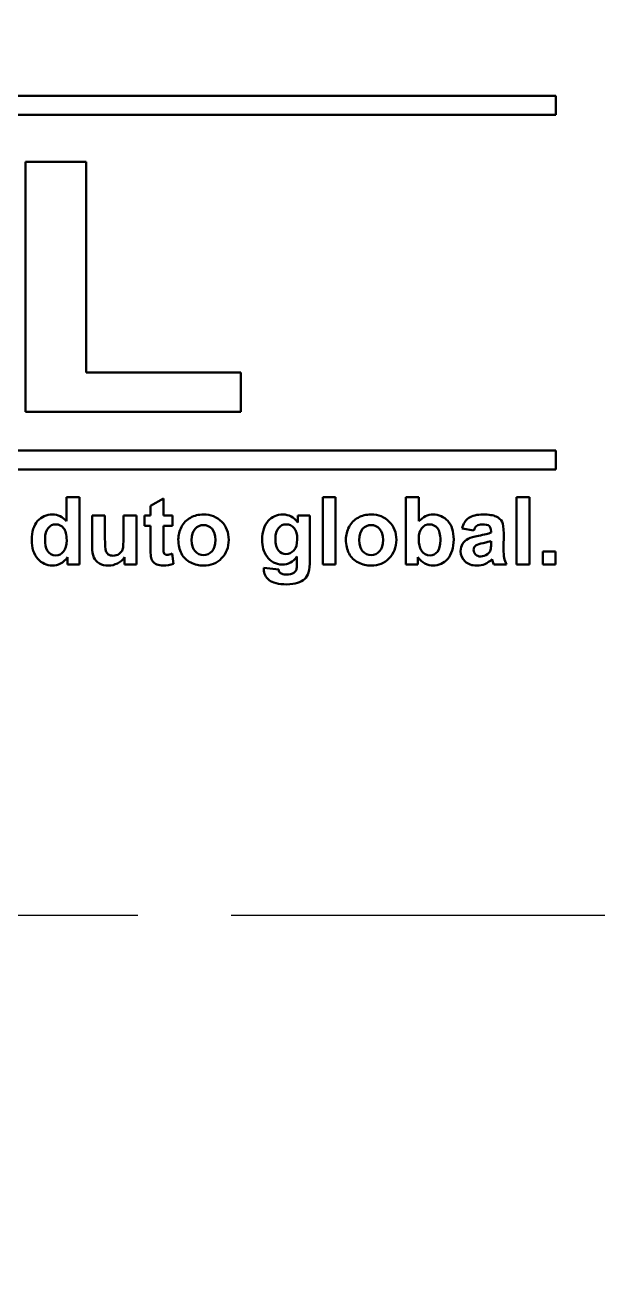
# Model space of a CAD drawing. Extents: x 0 to 616, y 0 to 436.
# Drawn here: x 536.78 to 550.61, y 284.06 to 314.39 of the extents above; entities that cross this region are included whole.
import ezdxf

# ---------------------------------------------------------------- set-up
doc = ezdxf.new("R2010")
doc.units = 0
doc.header["$LTSCALE"] = 1.5
doc.linetypes.add('AM_ISO08W050', pattern=[18, 12, -1.5, 3, -1.5])
doc.layers.add('AM_0', color=7, linetype='CONTINUOUS', lineweight=50)
doc.layers.add('AM_7', color=4, linetype='AM_ISO08W050', lineweight=25)

msp = doc.modelspace()

# ---------------------------------------------------------------- linework, layer by layer
at = {"layer": 'AM_0'}
for major_axis, ratio in [((-52.8, 0), 0.999975), ((-47.437, 0), 0.98394), ((-36.78, 0), 0.999975)]:
    msp.add_ellipse((532.092, 292.885), major_axis=major_axis, ratio=ratio, start_param=3.141593, end_param=9.424778, dxfattribs=at)
at = {"layer": 'AM_0', "color": 7, "lineweight": 70}
msp.add_open_spline([(532.092, 330.642), (552.942, 330.642), (569.85, 313.734), (569.85, 292.885), (569.85, 292.885), (569.85, 272.036), (552.942, 255.127), (532.092, 255.127), (532.092, 255.127), (511.242, 255.127), (494.334, 272.036), (494.334, 292.885), (494.334, 292.885), (494.334, 313.734), (511.242, 330.642), (532.092, 330.642)], degree=3, knots=[0, 0, 0, 0, 0.25, 0.25, 0.25, 0.25, 0.5, 0.5, 0.5, 0.5, 0.75, 0.75, 0.75, 0.75, 1, 1, 1, 1], dxfattribs=at)
at = {"layer": 'AM_0', "color": 7}
for points in [[(514.59, 312.679), (514.59, 312.679), (549.595, 312.679), (549.595, 312.679)], [(549.595, 312.679), (549.595, 312.679), (549.595, 312.226), (549.595, 312.226)], [(549.595, 312.226), (549.595, 312.226), (514.59, 312.226), (514.59, 312.226)], [(536.797, 305.053), (536.797, 305.053), (536.797, 311.086), (536.797, 311.086)], [(536.797, 311.086), (536.797, 311.086), (538.261, 311.086), (538.261, 311.086)], [(538.261, 311.086), (538.261, 311.086), (538.261, 306.004), (538.261, 306.004)], [(538.261, 306.004), (538.261, 306.004), (541.988, 306.004), (541.988, 306.004)], [(541.988, 306.004), (541.988, 306.004), (541.988, 305.053), (541.988, 305.053)], [(541.988, 305.053), (541.988, 305.053), (536.797, 305.053), (536.797, 305.053)], [(514.59, 304.116), (514.59, 304.116), (549.595, 304.116), (549.595, 304.116)], [(549.595, 304.116), (549.595, 304.116), (549.595, 303.662), (549.595, 303.662)], [(549.595, 303.662), (549.595, 303.662), (514.59, 303.662), (514.59, 303.662)], [(537.786, 302.407), (537.786, 302.407), (537.786, 302.993), (537.786, 302.993)], [(537.786, 302.993), (537.786, 302.993), (538.099, 302.993), (538.099, 302.993)], [(538.099, 302.993), (538.099, 302.993), (538.099, 301.364), (538.099, 301.364)], [(543.967, 301.364), (543.967, 301.364), (543.967, 302.993), (543.967, 302.993)], [(543.967, 302.993), (543.967, 302.993), (544.279, 302.993), (544.279, 302.993)], [(544.279, 302.993), (544.279, 302.993), (544.279, 301.364), (544.279, 301.364)], [(545.976, 301.364), (545.976, 301.364), (545.976, 302.993), (545.976, 302.993)], [(545.976, 302.993), (545.976, 302.993), (546.289, 302.993), (546.289, 302.993)], [(546.289, 302.993), (546.289, 302.993), (546.289, 302.407), (546.289, 302.407)], [(548.646, 301.364), (548.646, 301.364), (548.646, 302.993), (548.646, 302.993)], [(548.646, 302.993), (548.646, 302.993), (548.958, 302.993), (548.958, 302.993)], [(548.958, 302.993), (548.958, 302.993), (548.958, 301.364), (548.958, 301.364)], [(539.811, 302.779), (539.811, 302.779), (540.124, 302.961), (540.124, 302.961)], [(539.811, 302.544), (539.811, 302.544), (539.811, 302.779), (539.811, 302.779)], [(540.124, 302.961), (540.124, 302.961), (540.124, 302.544), (540.124, 302.544)], [(538.4, 301.798), (538.4, 301.798), (538.4, 302.544), (538.4, 302.544)], [(538.4, 302.544), (538.4, 302.544), (538.712, 302.544), (538.712, 302.544)], [(538.712, 302.544), (538.712, 302.544), (538.712, 302.002), (538.712, 302.002)], [(539.161, 302.047), (539.161, 302.047), (539.161, 302.544), (539.161, 302.544)], [(539.161, 302.544), (539.161, 302.544), (539.473, 302.544), (539.473, 302.544)], [(539.473, 302.544), (539.473, 302.544), (539.473, 301.364), (539.473, 301.364)], [(539.668, 302.295), (539.668, 302.295), (539.668, 302.544), (539.668, 302.544)], [(539.668, 302.544), (539.668, 302.544), (539.811, 302.544), (539.811, 302.544)], [(540.124, 302.544), (540.124, 302.544), (540.338, 302.544), (540.338, 302.544)], [(540.338, 302.544), (540.338, 302.544), (540.338, 302.295), (540.338, 302.295)], [(540.559, 302.272), (540.61, 302.369), (540.682, 302.443), (540.776, 302.494)], [(543.366, 302.379), (543.366, 302.379), (543.366, 302.544), (543.366, 302.544)], [(543.366, 302.544), (543.366, 302.544), (543.658, 302.544), (543.658, 302.544)], [(543.658, 302.544), (543.658, 302.544), (543.658, 301.485), (543.658, 301.485)], [(544.604, 302.272), (544.655, 302.369), (544.727, 302.443), (544.821, 302.494)], [(547.33, 302.236), (547.362, 302.35), (547.416, 302.434), (547.494, 302.489)], [(548.152, 302.522), (548.22, 302.488), (548.268, 302.447), (548.296, 302.396)], [(548.296, 302.396), (548.323, 302.345), (548.338, 302.252), (548.338, 302.116)], [(537.34, 302.244), (537.29, 302.185), (537.265, 302.097), (537.265, 301.98)], [(539.811, 302.295), (539.811, 302.295), (539.668, 302.295), (539.668, 302.295)], [(539.811, 301.781), (539.811, 301.781), (539.811, 302.295), (539.811, 302.295)], [(540.338, 302.295), (540.338, 302.295), (540.124, 302.295), (540.124, 302.295)], [(540.124, 302.295), (540.124, 302.295), (540.124, 301.82), (540.124, 301.82)], [(540.482, 301.971), (540.482, 302.075), (540.508, 302.175), (540.559, 302.272)], [(540.886, 302.223), (540.83, 302.161), (540.802, 302.071), (540.802, 301.954)], [(542.9, 302.245), (542.851, 302.187), (542.827, 302.098), (542.827, 301.979)], [(544.527, 301.971), (544.527, 302.075), (544.553, 302.175), (544.604, 302.272)], [(544.931, 302.223), (544.875, 302.161), (544.847, 302.071), (544.847, 301.954)], [(546.361, 302.245), (546.311, 302.187), (546.286, 302.099), (546.286, 301.98)], [(547.613, 302.184), (547.613, 302.184), (547.33, 302.236), (547.33, 302.236)], [(547.689, 302.299), (547.657, 302.278), (547.632, 302.239), (547.613, 302.184)], [(547.728, 302.058), (547.873, 302.085), (547.974, 302.111), (548.031, 302.134)], [(548.031, 302.165), (548.031, 302.226), (548.016, 302.268), (547.986, 302.294)], [(548.031, 302.134), (548.031, 302.134), (548.031, 302.165), (548.031, 302.165)], [(548.338, 302.116), (548.338, 302.116), (548.334, 301.752), (548.334, 301.752)], [(537.265, 301.98), (537.265, 301.854), (537.283, 301.763), (537.318, 301.706)], [(538.442, 301.537), (538.414, 301.599), (538.4, 301.687), (538.4, 301.798)], [(538.712, 302.002), (538.712, 301.836), (538.718, 301.734), (538.729, 301.697)], [(539.138, 301.728), (539.153, 301.772), (539.161, 301.878), (539.161, 302.047)], [(539.821, 301.561), (539.815, 301.597), (539.811, 301.671), (539.811, 301.781)], [(540.124, 301.82), (540.124, 301.723), (540.126, 301.667), (540.131, 301.651)], [(540.559, 301.626), (540.508, 301.72), (540.482, 301.835), (540.482, 301.971)], [(540.802, 301.954), (540.802, 301.837), (540.83, 301.748), (540.886, 301.686)], [(542.827, 301.979), (542.827, 301.854), (542.851, 301.762), (542.9, 301.704)], [(544.604, 301.626), (544.553, 301.72), (544.527, 301.835), (544.527, 301.971)], [(544.847, 301.954), (544.847, 301.837), (544.875, 301.748), (544.931, 301.686)], [(546.286, 301.98), (546.286, 301.858), (546.306, 301.767), (546.344, 301.709)], [(547.345, 301.865), (547.377, 301.917), (547.422, 301.957), (547.479, 301.985)], [(547.479, 301.985), (547.536, 302.012), (547.619, 302.037), (547.728, 302.058)], [(547.841, 301.883), (547.754, 301.865), (547.698, 301.846), (547.671, 301.829)], [(548.031, 301.931), (547.991, 301.918), (547.927, 301.902), (547.841, 301.883)], [(548.019, 301.717), (548.027, 301.743), (548.031, 301.794), (548.031, 301.869)], [(548.031, 301.869), (548.031, 301.869), (548.031, 301.931), (548.031, 301.931)], [(537.809, 301.538), (537.761, 301.47), (537.704, 301.42), (537.638, 301.387)], [(537.809, 301.364), (537.809, 301.364), (537.809, 301.538), (537.809, 301.538)], [(538.579, 301.39), (538.516, 301.425), (538.47, 301.474), (538.442, 301.537)], [(539.183, 301.541), (539.14, 301.478), (539.084, 301.428), (539.014, 301.392)], [(539.051, 301.619), (539.093, 301.649), (539.122, 301.685), (539.138, 301.728)], [(539.183, 301.364), (539.183, 301.364), (539.183, 301.541), (539.183, 301.541)], [(539.865, 301.439), (539.844, 301.469), (539.829, 301.51), (539.821, 301.561)], [(540.131, 301.651), (540.135, 301.635), (540.144, 301.623), (540.158, 301.612)], [(540.337, 301.626), (540.337, 301.626), (540.363, 301.384), (540.363, 301.384)], [(540.783, 301.411), (540.685, 301.46), (540.61, 301.532), (540.559, 301.626)], [(543.346, 301.383), (543.346, 301.383), (543.346, 301.555), (543.346, 301.555)], [(543.658, 301.485), (543.658, 301.346), (543.647, 301.242), (543.624, 301.173)], [(544.828, 301.411), (544.73, 301.46), (544.655, 301.532), (544.604, 301.626)], [(546.436, 301.388), (546.37, 301.422), (546.314, 301.472), (546.266, 301.538)], [(546.266, 301.538), (546.266, 301.538), (546.266, 301.364), (546.266, 301.364)], [(548.055, 301.493), (548.002, 301.441), (547.945, 301.403), (547.884, 301.376)], [(547.944, 301.613), (547.982, 301.641), (548.007, 301.676), (548.019, 301.717)], [(548.066, 301.456), (548.061, 301.475), (548.058, 301.487), (548.055, 301.493)], [(548.334, 301.752), (548.334, 301.648), (548.339, 301.572), (548.349, 301.522)], [(548.349, 301.522), (548.359, 301.474), (548.378, 301.42), (548.405, 301.364)], [(549.278, 301.364), (549.278, 301.364), (549.278, 301.676), (549.278, 301.676)], [(549.278, 301.676), (549.278, 301.676), (549.59, 301.676), (549.59, 301.676)], [(549.59, 301.676), (549.59, 301.676), (549.59, 301.364), (549.59, 301.364)], [(538.099, 301.364), (538.099, 301.364), (537.809, 301.364), (537.809, 301.364)], [(539.473, 301.364), (539.473, 301.364), (539.183, 301.364), (539.183, 301.364)], [(539.964, 301.366), (539.919, 301.385), (539.886, 301.409), (539.865, 301.439)], [(542.548, 301.287), (542.548, 301.287), (542.905, 301.243), (542.905, 301.243)], [(542.905, 301.243), (542.911, 301.202), (542.924, 301.173), (542.946, 301.158)], [(543.269, 301.161), (543.297, 301.177), (543.317, 301.203), (543.332, 301.24)], [(543.332, 301.24), (543.341, 301.266), (543.346, 301.313), (543.346, 301.383)], [(543.624, 301.173), (543.601, 301.104), (543.569, 301.05), (543.527, 301.011)], [(544.279, 301.364), (544.279, 301.364), (543.967, 301.364), (543.967, 301.364)], [(546.266, 301.364), (546.266, 301.364), (545.976, 301.364), (545.976, 301.364)], [(548.096, 301.364), (548.088, 301.385), (548.078, 301.416), (548.066, 301.456)], [(548.405, 301.364), (548.405, 301.364), (548.096, 301.364), (548.096, 301.364)], [(548.958, 301.364), (548.958, 301.364), (548.646, 301.364), (548.646, 301.364)], [(549.59, 301.364), (549.59, 301.364), (549.278, 301.364), (549.278, 301.364)], [(543.527, 301.011), (543.485, 300.972), (543.43, 300.941), (543.361, 300.919)]]:
    msp.add_open_spline(points, degree=3, dxfattribs=at)
for points, knots in [([(537.091, 301.502), (536.995, 301.611), (536.946, 301.763), (536.946, 301.959), (536.946, 301.959), (536.946, 302.159), (536.993, 302.311), (537.087, 302.415)], [0.4166667, 0.4166667, 0.4166667, 0.4166667, 0.5, 0.5, 0.5, 0.5, 0.5833333, 0.5833333, 0.5833333, 0.5833333]), ([(537.087, 302.415), (537.182, 302.519), (537.301, 302.571), (537.444, 302.571), (537.444, 302.571), (537.576, 302.571), (537.69, 302.516), (537.786, 302.407)], [0.5833333, 0.5833333, 0.5833333, 0.5833333, 0.6666667, 0.6666667, 0.6666667, 0.6666667, 0.75, 0.75, 0.75, 0.75]), ([(540.776, 302.494), (540.87, 302.545), (540.975, 302.571), (541.09, 302.571), (541.09, 302.571), (541.268, 302.571), (541.415, 302.513), (541.529, 302.397)], [0.2, 0.2, 0.2, 0.2, 0.3, 0.3, 0.3, 0.3, 0.4, 0.4, 0.4, 0.4]), ([(541.529, 302.397), (541.643, 302.281), (541.7, 302.135), (541.7, 301.958), (541.7, 301.958), (541.7, 301.779), (541.642, 301.631), (541.528, 301.514)], [0.4, 0.4, 0.4, 0.4, 0.5, 0.5, 0.5, 0.5, 0.6, 0.6, 0.6, 0.6]), ([(542.616, 301.565), (542.543, 301.672), (542.507, 301.803), (542.507, 301.961), (542.507, 301.961), (542.507, 302.159), (542.555, 302.31), (542.65, 302.415)], [0.39130435, 0.39130435, 0.39130435, 0.39130435, 0.43478261, 0.43478261, 0.43478261, 0.43478261, 0.47826087, 0.47826087, 0.47826087, 0.47826087]), ([(542.65, 302.415), (542.745, 302.519), (542.863, 302.571), (543.005, 302.571), (543.005, 302.571), (543.151, 302.571), (543.271, 302.507), (543.366, 302.379)], [0.47826087, 0.47826087, 0.47826087, 0.47826087, 0.52173913, 0.52173913, 0.52173913, 0.52173913, 0.56521739, 0.56521739, 0.56521739, 0.56521739]), ([(544.821, 302.494), (544.915, 302.545), (545.019, 302.571), (545.135, 302.571), (545.135, 302.571), (545.313, 302.571), (545.46, 302.513), (545.574, 302.397)], [0.2, 0.2, 0.2, 0.2, 0.3, 0.3, 0.3, 0.3, 0.4, 0.4, 0.4, 0.4]), ([(545.574, 302.397), (545.688, 302.281), (545.745, 302.135), (545.745, 301.958), (545.745, 301.958), (545.745, 301.779), (545.687, 301.631), (545.572, 301.514)], [0.4, 0.4, 0.4, 0.4, 0.5, 0.5, 0.5, 0.5, 0.6, 0.6, 0.6, 0.6]), ([(546.289, 302.407), (546.385, 302.516), (546.499, 302.571), (546.631, 302.571), (546.631, 302.571), (546.774, 302.571), (546.893, 302.519), (546.988, 302.415)], [0.25, 0.25, 0.25, 0.25, 0.3333333, 0.3333333, 0.3333333, 0.3333333, 0.4166667, 0.4166667, 0.4166667, 0.4166667]), ([(546.988, 302.415), (547.082, 302.311), (547.129, 302.162), (547.129, 301.967), (547.129, 301.967), (547.129, 301.765), (547.08, 301.61), (546.985, 301.501)], [0.4166667, 0.4166667, 0.4166667, 0.4166667, 0.5, 0.5, 0.5, 0.5, 0.5833333, 0.5833333, 0.5833333, 0.5833333]), ([(547.494, 302.489), (547.572, 302.544), (547.687, 302.571), (547.841, 302.571), (547.841, 302.571), (547.98, 302.571), (548.084, 302.555), (548.152, 302.522)], [0.08, 0.08, 0.08, 0.08, 0.12, 0.12, 0.12, 0.12, 0.16, 0.16, 0.16, 0.16]), ([(537.714, 302.243), (537.665, 302.302), (537.603, 302.332), (537.526, 302.332), (537.526, 302.332), (537.452, 302.332), (537.39, 302.303), (537.34, 302.244)], [0.625, 0.625, 0.625, 0.625, 0.75, 0.75, 0.75, 0.75, 0.875, 0.875, 0.875, 0.875]), ([(537.712, 301.676), (537.762, 301.737), (537.788, 301.829), (537.788, 301.95), (537.788, 301.95), (537.788, 302.085), (537.763, 302.183), (537.714, 302.243)], [0.375, 0.375, 0.375, 0.375, 0.5, 0.5, 0.5, 0.5, 0.625, 0.625, 0.625, 0.625]), ([(541.296, 302.223), (541.241, 302.286), (541.173, 302.317), (541.091, 302.317), (541.091, 302.317), (541.01, 302.317), (540.941, 302.286), (540.886, 302.223)], [0.625, 0.625, 0.625, 0.625, 0.75, 0.75, 0.75, 0.75, 0.875, 0.875, 0.875, 0.875]), ([(541.296, 301.686), (541.352, 301.748), (541.379, 301.838), (541.379, 301.957), (541.379, 301.957), (541.379, 302.072), (541.352, 302.161), (541.296, 302.223)], [0.375, 0.375, 0.375, 0.375, 0.5, 0.5, 0.5, 0.5, 0.625, 0.625, 0.625, 0.625]), ([(543.276, 302.243), (543.226, 302.303), (543.162, 302.332), (543.085, 302.332), (543.085, 302.332), (543.01, 302.332), (542.948, 302.303), (542.9, 302.245)], [0.625, 0.625, 0.625, 0.625, 0.75, 0.75, 0.75, 0.75, 0.875, 0.875, 0.875, 0.875]), ([(543.273, 301.706), (543.325, 301.766), (543.352, 301.854), (543.352, 301.971), (543.352, 301.971), (543.352, 302.093), (543.326, 302.184), (543.276, 302.243)], [0.375, 0.375, 0.375, 0.375, 0.5, 0.5, 0.5, 0.5, 0.625, 0.625, 0.625, 0.625]), ([(545.341, 302.223), (545.286, 302.286), (545.218, 302.317), (545.136, 302.317), (545.136, 302.317), (545.055, 302.317), (544.986, 302.286), (544.931, 302.223)], [0.625, 0.625, 0.625, 0.625, 0.75, 0.75, 0.75, 0.75, 0.875, 0.875, 0.875, 0.875]), ([(545.341, 301.686), (545.396, 301.748), (545.424, 301.838), (545.424, 301.957), (545.424, 301.957), (545.424, 302.072), (545.396, 302.161), (545.341, 302.223)], [0.375, 0.375, 0.375, 0.375, 0.5, 0.5, 0.5, 0.5, 0.625, 0.625, 0.625, 0.625]), ([(546.735, 302.243), (546.686, 302.302), (546.624, 302.332), (546.547, 302.332), (546.547, 302.332), (546.472, 302.332), (546.41, 302.303), (546.361, 302.245)], [0.625, 0.625, 0.625, 0.625, 0.75, 0.75, 0.75, 0.75, 0.875, 0.875, 0.875, 0.875]), ([(546.736, 301.673), (546.784, 301.731), (546.809, 301.824), (546.809, 301.951), (546.809, 301.951), (546.809, 302.086), (546.784, 302.183), (546.735, 302.243)], [0.375, 0.375, 0.375, 0.375, 0.5, 0.5, 0.5, 0.5, 0.625, 0.625, 0.625, 0.625]), ([(547.986, 302.294), (547.957, 302.319), (547.901, 302.332), (547.819, 302.332), (547.819, 302.332), (547.763, 302.332), (547.72, 302.321), (547.689, 302.299)], [0.88, 0.88, 0.88, 0.88, 0.92, 0.92, 0.92, 0.92, 0.96, 0.96, 0.96, 0.96]), ([(547.403, 301.436), (547.332, 301.502), (547.297, 301.586), (547.297, 301.687), (547.297, 301.687), (547.297, 301.753), (547.313, 301.813), (547.345, 301.865)], [0.6, 0.6, 0.6, 0.6, 0.64, 0.64, 0.64, 0.64, 0.68, 0.68, 0.68, 0.68]), ([(547.671, 301.829), (547.63, 301.8), (547.61, 301.763), (547.61, 301.719), (547.61, 301.719), (547.61, 301.675), (547.626, 301.637), (547.659, 301.606)], [0.2222222, 0.2222222, 0.2222222, 0.2222222, 0.3333333, 0.3333333, 0.3333333, 0.3333333, 0.4444444, 0.4444444, 0.4444444, 0.4444444]), ([(537.638, 301.387), (537.573, 301.354), (537.507, 301.338), (537.44, 301.338), (537.44, 301.338), (537.304, 301.338), (537.188, 301.392), (537.091, 301.502)], [0.25, 0.25, 0.25, 0.25, 0.3333333, 0.3333333, 0.3333333, 0.3333333, 0.4166667, 0.4166667, 0.4166667, 0.4166667]), ([(537.318, 301.706), (537.368, 301.625), (537.438, 301.584), (537.529, 301.584), (537.529, 301.584), (537.601, 301.584), (537.662, 301.615), (537.712, 301.676)], [0.125, 0.125, 0.125, 0.125, 0.25, 0.25, 0.25, 0.25, 0.375, 0.375, 0.375, 0.375]), ([(538.729, 301.697), (538.741, 301.66), (538.762, 301.63), (538.792, 301.608), (538.792, 301.608), (538.822, 301.586), (538.861, 301.576), (538.908, 301.576), (538.908, 301.576), (538.961, 301.576), (539.009, 301.59), (539.051, 301.619)], [0.5263158, 0.5263158, 0.5263158, 0.5263158, 0.5789474, 0.5789474, 0.5789474, 0.5789474, 0.6315789, 0.6315789, 0.6315789, 0.6315789, 0.6842105, 0.6842105, 0.6842105, 0.6842105]), ([(540.158, 301.612), (540.173, 301.602), (540.19, 301.596), (540.211, 301.596), (540.211, 301.596), (540.24, 301.596), (540.282, 301.607), (540.337, 301.626)], [0.23809524, 0.23809524, 0.23809524, 0.23809524, 0.28571429, 0.28571429, 0.28571429, 0.28571429, 0.33333333, 0.33333333, 0.33333333, 0.33333333]), ([(541.528, 301.514), (541.412, 301.396), (541.267, 301.338), (541.092, 301.338), (541.092, 301.338), (540.984, 301.338), (540.881, 301.362), (540.783, 301.411)], [0.6, 0.6, 0.6, 0.6, 0.7, 0.7, 0.7, 0.7, 0.8, 0.8, 0.8, 0.8]), ([(540.886, 301.686), (540.941, 301.623), (541.01, 301.592), (541.091, 301.592), (541.091, 301.592), (541.173, 301.592), (541.241, 301.623), (541.296, 301.686)], [0.125, 0.125, 0.125, 0.125, 0.25, 0.25, 0.25, 0.25, 0.375, 0.375, 0.375, 0.375]), ([(543.346, 301.555), (543.253, 301.428), (543.135, 301.364), (542.992, 301.364), (542.992, 301.364), (542.834, 301.364), (542.708, 301.431), (542.616, 301.565)], [0.30434783, 0.30434783, 0.30434783, 0.30434783, 0.34782609, 0.34782609, 0.34782609, 0.34782609, 0.39130435, 0.39130435, 0.39130435, 0.39130435]), ([(542.9, 301.704), (542.948, 301.646), (543.008, 301.617), (543.079, 301.617), (543.079, 301.617), (543.155, 301.617), (543.22, 301.646), (543.273, 301.706)], [0.125, 0.125, 0.125, 0.125, 0.25, 0.25, 0.25, 0.25, 0.375, 0.375, 0.375, 0.375]), ([(545.572, 301.514), (545.457, 301.396), (545.312, 301.338), (545.137, 301.338), (545.137, 301.338), (545.029, 301.338), (544.926, 301.362), (544.828, 301.411)], [0.6, 0.6, 0.6, 0.6, 0.7, 0.7, 0.7, 0.7, 0.8, 0.8, 0.8, 0.8]), ([(544.931, 301.686), (544.986, 301.623), (545.055, 301.592), (545.136, 301.592), (545.136, 301.592), (545.218, 301.592), (545.286, 301.623), (545.341, 301.686)], [0.125, 0.125, 0.125, 0.125, 0.25, 0.25, 0.25, 0.25, 0.375, 0.375, 0.375, 0.375]), ([(546.344, 301.709), (546.398, 301.626), (546.47, 301.584), (546.56, 301.584), (546.56, 301.584), (546.628, 301.584), (546.687, 301.614), (546.736, 301.673)], [0.125, 0.125, 0.125, 0.125, 0.25, 0.25, 0.25, 0.25, 0.375, 0.375, 0.375, 0.375]), ([(546.985, 301.501), (546.889, 301.392), (546.772, 301.338), (546.635, 301.338), (546.635, 301.338), (546.568, 301.338), (546.501, 301.354), (546.436, 301.388)], [0.5833333, 0.5833333, 0.5833333, 0.5833333, 0.6666667, 0.6666667, 0.6666667, 0.6666667, 0.75, 0.75, 0.75, 0.75]), ([(547.659, 301.606), (547.691, 301.574), (547.732, 301.558), (547.783, 301.558), (547.783, 301.558), (547.839, 301.558), (547.893, 301.576), (547.944, 301.613)], [0.4444444, 0.4444444, 0.4444444, 0.4444444, 0.5555556, 0.5555556, 0.5555556, 0.5555556, 0.6666667, 0.6666667, 0.6666667, 0.6666667]), ([(539.014, 301.392), (538.944, 301.356), (538.87, 301.338), (538.792, 301.338), (538.792, 301.338), (538.713, 301.338), (538.642, 301.355), (538.579, 301.39)], [0.1052632, 0.1052632, 0.1052632, 0.1052632, 0.1578947, 0.1578947, 0.1578947, 0.1578947, 0.2105263, 0.2105263, 0.2105263, 0.2105263]), ([(540.363, 301.384), (540.291, 301.353), (540.209, 301.338), (540.116, 301.338), (540.116, 301.338), (540.06, 301.338), (540.009, 301.347), (539.964, 301.366)], [0.38095238, 0.38095238, 0.38095238, 0.38095238, 0.42857143, 0.42857143, 0.42857143, 0.42857143, 0.47619048, 0.47619048, 0.47619048, 0.47619048]), ([(542.673, 300.988), (542.589, 301.057), (542.547, 301.144), (542.547, 301.249), (542.547, 301.249), (542.547, 301.259), (542.547, 301.272), (542.548, 301.287)], [0.91304348, 0.91304348, 0.91304348, 0.91304348, 0.95652174, 0.95652174, 0.95652174, 0.95652174, 1, 1, 1, 1]), ([(542.946, 301.158), (542.975, 301.135), (543.022, 301.124), (543.086, 301.124), (543.086, 301.124), (543.167, 301.124), (543.228, 301.136), (543.269, 301.161)], [0.08695652, 0.08695652, 0.08695652, 0.08695652, 0.13043478, 0.13043478, 0.13043478, 0.13043478, 0.17391304, 0.17391304, 0.17391304, 0.17391304]), ([(547.884, 301.376), (547.824, 301.351), (547.759, 301.338), (547.69, 301.338), (547.69, 301.338), (547.568, 301.338), (547.472, 301.371), (547.403, 301.436)], [0.52, 0.52, 0.52, 0.52, 0.56, 0.56, 0.56, 0.56, 0.6, 0.6, 0.6, 0.6]), ([(543.361, 300.919), (543.292, 300.897), (543.204, 300.885), (543.098, 300.885), (543.098, 300.885), (542.898, 300.885), (542.756, 300.92), (542.673, 300.988)], [0.82608696, 0.82608696, 0.82608696, 0.82608696, 0.86956522, 0.86956522, 0.86956522, 0.86956522, 0.91304348, 0.91304348, 0.91304348, 0.91304348])]:
    msp.add_open_spline(points, degree=3, knots=knots, dxfattribs=at)
at = {"layer": 'AM_7'}
msp.add_line((586.755, 292.885), (477.43, 292.885), dxfattribs=at)

doc.saveas('drawing.dxf')
